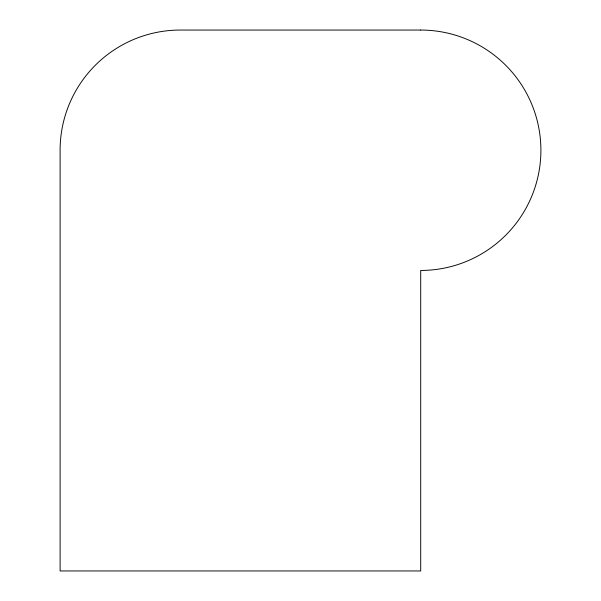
<?xml version="1.0" encoding="UTF-8"?>
<svg xmlns="http://www.w3.org/2000/svg" width="601" height="601" viewBox="0 0 601 601"><rect width="100%" height="100%" fill="white"/><g stroke="black" fill="none" stroke-linecap="round" stroke-linejoin="round"><path stroke-width="0.9" d="M420.7 30.05L180.3 30.05A120.2 120.2 0 0 0 60.1 150.25L60.1 570.95L420.7 570.95L420.7 270.45A120.2 120.2 0 0 0 540.9 150.25A120.2 120.2 0 0 0 420.7 30.05"/></g></svg>
